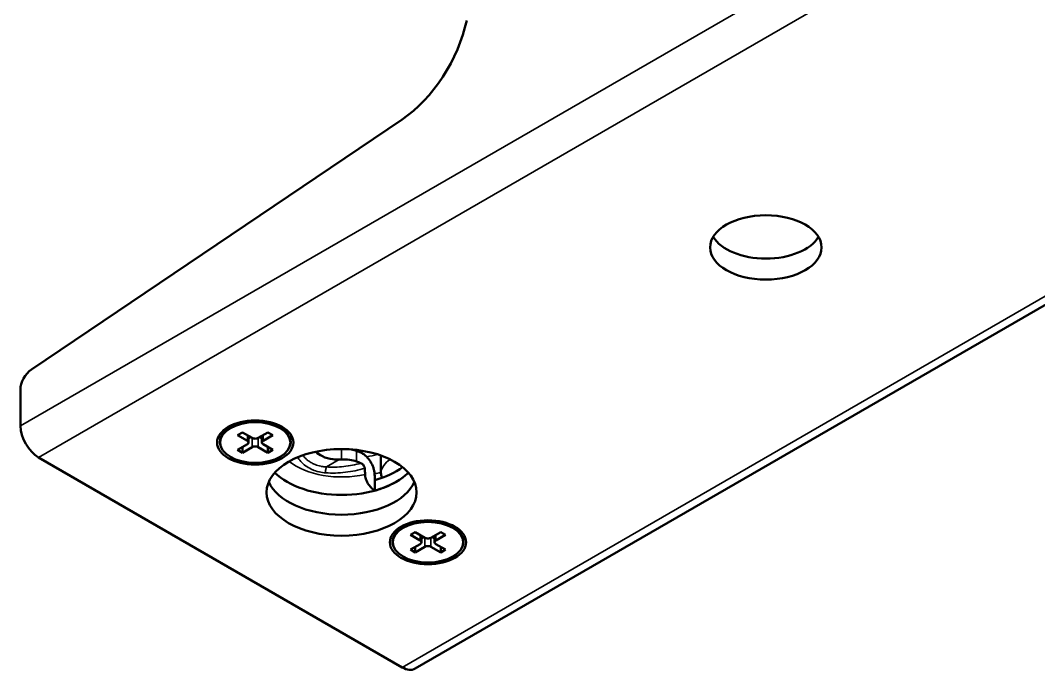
# Model space of a CAD drawing. Header units: millimetres. Extents: x 0 to 3000, y 0 to 3000.
# Drawn here: x 1926.3 to 2045.1, y 750.1 to 825.9 of the extents above; entities that cross this region are included whole.
import ezdxf

# ---------------------------------------------------------------- set-up
doc = ezdxf.new("R2010")
doc.units = ezdxf.units.MM
doc.layers.add('Visible (ANSI)', color=7, linetype='Continuous', lineweight=50)
doc.layers.add('Visible Narrow (ANSI)', color=7, linetype='Continuous', lineweight=35)

msp = doc.modelspace()

# ---------------------------------------------------------------- linework, layer by layer
at = {"layer": 'Visible (ANSI)'}
for p, q in [((1972.3416, 750.2844), (2099.6208, 823.7691)), ((1927.5896, 785.1915), (1970.8398, 814.3594)), ((1926.2938, 782.8161), (1926.2938, 778.6021)), ((1951.1087, 778.754), (1950.313, 778.1023)), ((1956.2798, 778.754), (1957.0754, 778.1023)), ((1951.6436, 777.5203), (1952.2093, 777.8469)), ((1952.775, 776.8671), (1951.6436, 777.5203)), ((1952.2093, 777.8469), (1953.3407, 777.1937)), ((1952.9214, 777.4357), (1952.9214, 776.6629)), ((1953.1993, 777.2753), (1952.9214, 777.1149)), ((1954.0478, 777.1937), (1955.1792, 777.8469)), ((1954.467, 777.1149), (1954.1892, 777.2753)), ((1954.467, 777.4357), (1954.467, 776.6629)), ((1955.7448, 777.5203), (1954.6135, 776.8671)), ((1955.1792, 777.8469), (1955.7448, 777.5203)), ((1949.8325, 775.8677), (1949.7978, 775.9238)), ((1951.6436, 775.8056), (1952.775, 776.4588)), ((1952.2093, 775.479), (1951.6436, 775.8056)), ((1953.3407, 776.1322), (1952.2093, 775.479)), ((1952.2093, 776.1322), (1952.2093, 775.479)), ((1955.1792, 775.479), (1954.0478, 776.1322)), ((1954.6135, 776.4588), (1955.7448, 775.8056)), ((1955.1792, 776.1322), (1955.1792, 775.479)), ((1955.7448, 775.8056), (1955.1792, 775.479)), ((1957.5559, 775.8677), (1957.5906, 775.9238)), ((1928.4152, 774.9279), (1970.8416, 750.433)), ((1968.35, 773.1916), (1968.35, 775.1501)), ((1967.6492, 771.0555), (1967.6492, 772.2803)), ((1971.2612, 767.1189), (1970.4656, 766.4673)), ((1976.4323, 767.1189), (1977.228, 766.4673)), ((1971.7962, 765.8852), (1972.3619, 766.2118)), ((1972.9275, 765.232), (1971.7962, 765.8852)), ((1972.3619, 766.2118), (1973.4932, 765.5586)), ((1973.074, 765.8006), (1973.074, 765.0279)), ((1973.3518, 765.6402), (1973.074, 765.4798)), ((1974.2003, 765.5586), (1975.3317, 766.2118)), ((1974.6196, 765.4798), (1974.3417, 765.6402)), ((1974.6196, 765.8006), (1974.6196, 765.0279)), ((1975.8974, 765.8852), (1974.766, 765.232)), ((1975.3317, 766.2118), (1975.8974, 765.8852)), ((1969.9851, 764.2326), (1969.9504, 764.2888)), ((1971.7962, 764.1705), (1972.9275, 764.8237)), ((1972.3619, 763.8439), (1971.7962, 764.1705)), ((1973.4932, 764.4971), (1972.3619, 763.8439)), ((1972.3619, 764.4971), (1972.3619, 763.8439)), ((1975.3317, 763.8439), (1974.2003, 764.4971)), ((1974.766, 764.8237), (1975.8974, 764.1705)), ((1975.3317, 764.4971), (1975.3317, 763.8439)), ((1975.8974, 764.1705), (1975.3317, 763.8439)), ((1977.7085, 764.2326), (1977.7432, 764.2888))]:
    msp.add_line(p, q, dxfattribs=at)
for centre, major_axis, ratio, start_param, end_param in [((1970.1232, 823.7905), (6.05, 10.4789), 0.57735027, 4.01084045, 5.22684029), ((2013.268, 801.8723), (6.5, 0), 0.57735027, 3.47403961, 5.95073836), ((1927.7081, 783.6326), (1, 1.7321), 0.57735027, 0.86924779, 2.35619449), ((1928.4152, 777.3774), (1.5, -2.5981), 0.57735027, 3.92699082, 5.49778714), ((1953.6942, 776.7262), (-4.1368, 0), 0.57735027, 2.79897027, 6.62580769), ((1953.6942, 777.3978), (-0.5, 0), 0.57735027, 0.78539816, 2.35619449), ((1952.4214, 776.6629), (0.5, 0), 0.57735027, 5.49778714, 7.06858347), ((1953.6942, 775.9281), (0.5, 0), 0.57735027, 0.78539816, 2.35619449), ((1954.967, 776.6629), (-0.5, 0), 0.57735027, 5.49778714, 7.06858347), ((1963.7675, 777.7649), (5.257, 0.4959), 0.58182193, 4.60479861, 4.65451131), ((1961.6492, 804.4958), (16.5, -28.5788), 0.57735027, 5.66400857, 5.67808283), ((1961.6492, 804.4958), (-17.25, 29.8779), 0.57735027, 2.51512599, 2.53649025), ((1961.6492, 775.7444), (-3.4369, 5.9529), 0.57735027, 3.92699082, 4.0515204), ((1963.7705, 776.9691), (-9, 0), 0.57735027, 2.01635758, 2.48237513), ((1963.7705, 775.7444), (-9, 0), 0.57735027, 0.52412782, 2.61746483), ((1961.6492, 775.7444), (-4.2426, 7.3485), 0.57735027, 3.92699082, 4.05322154), ((1963.7705, 775.7444), (9, 0), 0.57735027, 5.15795023, 5.75905748), ((1963.7705, 773.2949), (8.75, 0), 0.57735027, 3.38646926, 6.0383087), ((1973.8468, 765.0912), (-4.1368, 0), 0.57735027, 2.79897027, 6.62580769), ((1972.574, 765.0279), (0.5, 0), 0.57735027, 5.49778714, 7.06858347), ((1973.8468, 765.7627), (-0.5, 0), 0.57735027, 0.78539816, 2.35619449), ((1975.1196, 765.0279), (-0.5, 0), 0.57735027, 5.49778714, 7.06858347), ((1973.8468, 764.293), (0.5, 0), 0.57735027, 0.78539816, 2.35619449), ((1970.8416, 752.8825), (1.5, -2.5981), 0.57735027, 5.49778714, 6.28318531)]:
    msp.add_ellipse(centre, major_axis=major_axis, ratio=ratio, start_param=start_param, end_param=end_param, dxfattribs=at)
for centre, major_axis in [((2013.268, 799.4228), (-6.5, 0)), ((1953.6942, 776.6629), (-4.45, 0)), ((1953.6942, 776.6629), (-4.1, 0)), ((1963.7705, 770.8454), (-8.75, 0)), ((1973.8468, 765.0279), (-4.45, 0)), ((1973.8468, 765.0279), (-4.1, 0))]:
    msp.add_ellipse(centre, major_axis=major_axis, ratio=0.57735027, dxfattribs=at)
msp.add_open_spline([(1965.51, 775.6937), (1965.3429, 775.7578), (1965.1418, 775.8131), (1964.9204, 775.8533)], degree=3, dxfattribs=at)
for points, knots in [([(1960.7389, 775.5847), (1960.9738, 775.3818), (1961.2417, 775.2005), (1961.9193, 774.87), (1962.3461, 774.7541), (1962.9935, 774.673), (1963.2407, 774.6635), (1963.4898, 774.6707)], [-1.991842473, -1.991842473, -1.991842473, -1.991842473, -1.900158065, -1.900158065, -1.776284259, -1.776284259, -1.702145579, -1.702145579, -1.702145579, -1.702145579]), ([(1963.7514, 774.6827), (1964.0636, 774.7015), (1964.3951, 774.6915), (1965.0081, 774.6107), (1965.2889, 774.5393), (1965.51, 774.4526)], [0.947964109, 0.947964109, 0.947964109, 0.947964109, 1.041756667, 1.041756667, 1.136798181, 1.136798181, 1.136798181, 1.136798181]), ([(1967.6014, 773.1801), (1967.5896, 773.2949), (1967.5678, 773.4136), (1967.5032, 773.6634), (1967.4592, 773.7937), (1967.3077, 774.1588), (1967.1798, 774.3867), (1966.8774, 774.8078), (1966.7057, 774.9957), (1966.4081, 775.2521), (1966.2891, 775.3384), (1966.0569, 775.4775), (1965.9443, 775.5316), (1965.8335, 775.5723)], [0.000001637, 0.000001637, 0.000001637, 0.000001637, 0.039991107, 0.039991107, 0.082735716, 0.082735716, 0.160528868, 0.160528868, 0.239608042, 0.239608042, 0.290223155, 0.290223155, 0.337861859, 0.337861859, 0.337861859, 0.337861859]), ([(1966.0237, 774.2576), (1966.0525, 774.247), (1966.0817, 774.2328), (1966.1419, 774.1964), (1966.1727, 774.1739), (1966.2491, 774.1074), (1966.2931, 774.059), (1966.3694, 773.9519), (1966.4014, 773.8946), (1966.4383, 773.8043), (1966.4488, 773.773), (1966.4641, 773.713), (1966.4693, 773.6845), (1966.4721, 773.657)], [-0.0851035209, -0.0851035209, -0.0851035209, -0.0851035209, -0.0727461734, -0.0727461734, -0.0596427461, -0.0596427461, -0.039402458, -0.039402458, -0.0198838693, -0.0198838693, -0.0096049554, -0.0096049554, -0.0000019506, -0.0000019506, -0.0000019506, -0.0000019506]), ([(1967.6492, 771.0555), (1967.507, 771.1376), (1967.3394, 771.2714), (1967.0778, 771.5424), (1966.9365, 771.7271), (1966.7389, 772.0583), (1966.646, 772.2626), (1966.5416, 772.5993), (1966.5097, 772.7907), (1966.5097, 772.9381)], [-0.688453353, -0.688453353, -0.688453353, -0.688453353, -0.628122373, -0.628122373, -0.569029474, -0.569029474, -0.512397189, -0.512397189, -0.45823572, -0.45823572, -0.45823572, -0.45823572]), ([(1968.518, 772.5547), (1968.4851, 772.6192), (1968.4565, 772.6848), (1968.3782, 772.9016), (1968.35, 773.0509), (1968.35, 773.1916)], [0.1817766223, 0.1817766223, 0.1817766223, 0.1817766223, 0.2045456522, 0.2045456522, 0.2565195867, 0.2565195867, 0.2565195867, 0.2565195867])]:
    msp.add_open_spline(points, degree=3, knots=knots, dxfattribs=at)
at = {"layer": 'Visible Narrow (ANSI)'}
for p, q in [((1926.2938, 778.6021), (2053.5731, 852.0868)), ((2055.6944, 848.4126), (1928.4152, 774.9279)), ((1970.8416, 750.433), (2098.1208, 823.9177)), ((1952.775, 776.8671), (1952.775, 777.5203)), ((1953.3407, 776.1322), (1953.3407, 777.1937)), ((1954.0478, 777.1937), (1954.0478, 776.1322)), ((1954.6135, 777.5203), (1954.6135, 776.8671)), ((1963.7514, 775.8972), (1963.7514, 774.6827)), ((1961.9984, 773.8096), (1963.4898, 774.6707)), ((1965.51, 775.6937), (1965.51, 774.4526)), ((1972.9275, 765.232), (1972.9275, 765.8852)), ((1973.4932, 764.4971), (1973.4932, 765.5586)), ((1974.2003, 765.5586), (1974.2003, 764.4971)), ((1974.766, 765.8852), (1974.766, 765.232))]:
    msp.add_line(p, q, dxfattribs=at)
for centre, major_axis, start_param, end_param in [((1963.7705, 780.3984), (-9.8, 0), 1.87333034, 2.0119547), ((1972.7861, 772.9887), (-4.45, 0), 5.56015451, 6.20413061), ((1963.7705, 776.9691), (7.5, 0), 3.7596276, 5.0862703), ((1963.7705, 775.7444), (9, 0), 3.66572048, 5.15795023), ((1963.7705, 778.1939), (9.8, 0), 5.11597115, 5.19861983)]:
    msp.add_ellipse(centre, major_axis=major_axis, ratio=0.57735027, start_param=start_param, end_param=end_param, dxfattribs=at)
for points, knots in [([(1961.9103, 773.1266), (1961.6568, 773.1446), (1961.4136, 773.1807), (1961.1841, 773.2316), (1961.1564, 773.2377), (1961.129, 773.2441), (1961.1017, 773.2507), (1960.8534, 773.3105), (1960.6221, 773.3874), (1960.3975, 773.484), (1960.3929, 773.486), (1960.3882, 773.488), (1960.3836, 773.49), (1960.1546, 773.5895), (1959.9328, 773.7099), (1959.7268, 773.8477), (1959.7214, 773.8513), (1959.716, 773.8549), (1959.7106, 773.8586), (1959.5107, 773.9937), (1959.3258, 774.1452), (1959.1579, 774.3085), (1959.1476, 774.3185), (1959.1374, 774.3286), (1959.1272, 774.3387), (1958.9672, 774.4977), (1958.8228, 774.6677), (1958.692, 774.8499), (1958.677, 774.8708), (1958.6622, 774.8918), (1958.6476, 774.913), (1958.6427, 774.9202), (1958.6377, 774.9274), (1958.6328, 774.9347)], [0, 0, 0, 0, 0.127476373, 0.127476373, 0.127476373, 0.142857143, 0.142857143, 0.142857143, 0.28281795, 0.28281795, 0.28281795, 0.285714286, 0.285714286, 0.285714286, 0.428571429, 0.428571429, 0.428571429, 0.432310113, 0.432310113, 0.432310113, 0.571428571, 0.571428571, 0.571428571, 0.579963039, 0.579963039, 0.579963039, 0.714285714, 0.714285714, 0.714285714, 0.729676339, 0.729676339, 0.729676339, 0.734902143, 0.734902143, 0.734902143, 0.734902143]), ([(1961.4272, 773.8738), (1961.405, 773.8778), (1961.383, 773.882), (1961.3609, 773.8864), (1961.1257, 773.933), (1960.8955, 774.0004), (1960.6748, 774.0898), (1960.6158, 774.1137), (1960.5575, 774.1392), (1960.4999, 774.1663), (1960.3547, 774.2345), (1960.2142, 774.3127), (1960.0801, 774.4008), (1959.9436, 774.4905), (1959.8136, 774.5904), (1959.6917, 774.6996), (1959.6536, 774.7338), (1959.6162, 774.7689), (1959.5796, 774.805), (1959.4637, 774.9193), (1959.3561, 775.0426), (1959.2581, 775.1736)], [0, 0, 0, 0, 0.017212585, 0.017212585, 0.017212585, 0.200904775, 0.200904775, 0.200904775, 0.25, 0.25, 0.25, 0.373860895, 0.373860895, 0.373860895, 0.5, 0.5, 0.5, 0.539506727, 0.539506727, 0.539506727, 0.664854338, 0.664854338, 0.664854338, 0.664854338]), ([(1961.9984, 773.8096), (1961.9839, 773.7793), (1961.9689, 773.7374), (1961.9554, 773.685), (1961.942, 773.6327), (1961.9301, 773.5697), (1961.9215, 773.5032), (1961.9129, 773.4367), (1961.9077, 773.3666), (1961.906, 773.3016), (1961.9043, 773.2367), (1961.9062, 773.1769), (1961.9103, 773.1266)], [0, 0, 0, 0, 0.25, 0.25, 0.25, 0.5, 0.5, 0.5, 0.75, 0.75, 0.75, 1, 1, 1, 1]), ([(1966.4721, 773.657), (1966.1111, 773.5507), (1965.7393, 773.4573), (1965.3612, 773.379), (1964.9832, 773.3006), (1964.599, 773.2373), (1964.2121, 773.1908), (1963.8252, 773.1443), (1963.4356, 773.1147), (1963.0502, 773.1036), (1962.6648, 773.0926), (1962.2836, 773.1), (1961.9103, 773.1266)], [0.000000277, 0.000000277, 0.000000277, 0.000000277, 0.25, 0.25, 0.25, 0.5, 0.5, 0.5, 0.75, 0.75, 0.75, 1, 1, 1, 1]), ([(1966.0237, 774.2576), (1965.3832, 774.0785), (1964.709, 773.9431), (1964.0285, 773.8646), (1963.348, 773.7861), (1962.6612, 773.7648), (1961.9984, 773.8096)], [0, 0, 0, 0, 0.5, 0.5, 0.5, 1, 1, 1, 1])]:
    msp.add_open_spline(points, degree=3, knots=knots, dxfattribs=at)
msp.add_open_spline([(1961.9984, 773.8096), (1961.8062, 773.8188), (1961.6152, 773.8398), (1961.4272, 773.8738)], degree=3, dxfattribs=at)

doc.saveas('drawing.dxf')
